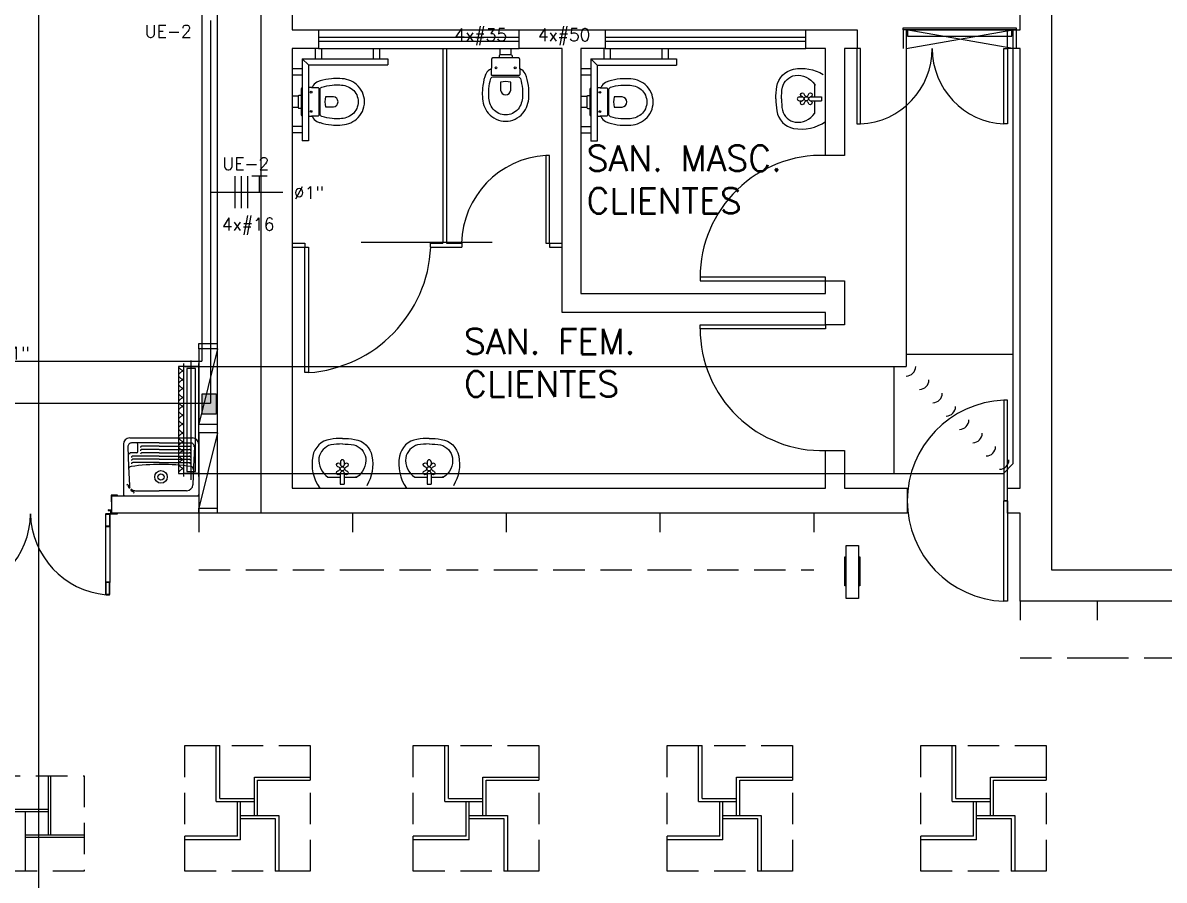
# Model space of a CAD drawing. Header units: metres. Extents: x -367 to 374, y -238 to 224.
# Drawn here: x 236.05 to 245.14, y 208.43 to 215.26 of the extents above; entities that cross this region are included whole.
import ezdxf
from ezdxf.enums import TextEntityAlignment as Align

# ---------------------------------------------------------------- set-up
doc = ezdxf.new("R2010")
doc.units = ezdxf.units.M
doc.linetypes.add('LA_BAU_BASES GERAIS_R00$0$LA_BAU_MERC_R01$0$HIDDEN', pattern=[0.375, 0.25, -0.125])
for name, color, linetype in [('EL-FIO', 3, 'Continuous'), ('ELE-ALIMENTADORES', 160, 'Continuous'), ('LA_BAU_BASES GERAIS_R00$0$ARQ-XREF-ATT', 8, 'Continuous'), ('LA_BAU_BASES GERAIS_R00$0$BASE', 253, 'Continuous'), ('LA_BAU_BASES GERAIS_R00$0$dutos', 31, 'Continuous'), ('LOG-INSTALAÇÕES', 160, 'Continuous')]:
    doc.layers.add(name, color=color, linetype=linetype)
doc.styles.add('LA_BAU_BASES GERAIS_R00$0$LA_BAU_MERC_R01$0$R40-125-RS', font='romans.shx', dxfattribs={"height": 0.1248})
doc.styles.add('LA_BAU_BASES GERAIS_R00$0$LA_BAU_MERC_R01$0$RS80', font='ROMANS', dxfattribs={"height": 0.18})
doc.styles.add('LA_BAU_BASES GERAIS_R00$0$R60-125-RS', font='romans.shx', dxfattribs={"height": 0.19})
doc.styles.add('LA_BAU_BASES GERAIS_R00$0$R80-100-RS', font='romans.shx', dxfattribs={"height": 0.203})
doc.styles.get("Standard").update_dxf_attribs({"font": 'romans.shx'})

# ---------------------------------------------------------------- blocks, each defined once
blk = doc.blocks.new('LA_BAU_BASES GERAIS_R00$0$LA_BAU_ALVENARIA TÉRREO_R01$0$A$C718C13CF')
for p, q in [((0.0314, 0.2581), (0.0314, 0.2268)), ((0.0314, 0.2581), (0.0314, 0.2268)), ((0.1226, 0.2581), (0.0324, 0.2581)), ((0.1226, 0.2581), (0.0324, 0.2581)), ((0.1226, 0.2268), (0.0324, 0.2268)), ((0.1226, 0.2268), (0.0324, 0.2268)), ((0.2112, 0.2268), (0.184, 0.2268)), ((0.2112, 0.2268), (0.184, 0.2268)), ((0.2112, 0.2568), (0.1856, 0.2568)), ((0.2112, 0.2568), (0.1856, 0.2568))]:
    blk.add_line(p, q)
for points in [[(0.3967, 0.2418, 0.034357), (0.3888, 0.3387, 0.320642), (0.2552, 0.4774, 0.205325), (0, 0.4225)], [(0.3525, 0.2418, 0.034703), (0.3449, 0.3335, 0.286734), (0.2422, 0.4284, 0.276978), (0.0876, 0.3564), (0.0876, 0.3563)], [(0.3967, 0.2418, -0.034357), (0.3888, 0.1449, -0.320642), (0.2552, 0.0061, -0.186568), (0.02, 0.0479)], [(0.3967, 0.2418, -0.034357), (0.3888, 0.1449, -0.320642), (0.2552, 0.0061, -0.186568), (0.02, 0.0479)], [(0.3525, 0.2418, -0.034703), (0.3449, 0.15, -0.286734), (0.2422, 0.0552, -0.276978), (0.0876, 0.1271), (0.0876, 0.1368)]]:
    blk.add_lwpolyline(points, format="xyb")
for points in [[(0.0876, 0.3564), (0.0876, 0.2581)], [(0.0876, 0.3263), (0.0876, 0.2581)], [(0.0876, 0.2268), (0.0876, 0.1271)]]:
    blk.add_lwpolyline(points)
blk.add_lwpolyline([(0.1711, 0.2767, -1.821489), (0.1893, 0.2581, 0.241819), (0.1714, 0.2416, 0.241819), (0.189, 0.2247, -1.821489), (0.1704, 0.2065, 0.241819), (0.1539, 0.2244, 0.241819), (0.137, 0.2068, -1.821489), (0.1188, 0.2254, 0.241819), (0.1368, 0.2419, 0.241819), (0.1191, 0.2588, -1.821489), (0.1377, 0.277, 0.241819), (0.1542, 0.2591, 0.241819)], format="xyb", close=True)
blk.add_circle((0.1541, 0.2418), 0.0167)
blk.add_circle((0.1541, 0.2418), 0.0167)
blk.add_arc((0.2112, 0.2418), 0.015, 270, 90)
blk = doc.blocks.new('LA_BAU_BASES GERAIS_R00$0$LA_BAU_ALVENARIA TÉRREO_R01')
at = {"layer": 'LA_BAU_BASES GERAIS_R00$0$BASE', "linetype": 'Continuous'}
for p, q in [((244.245, 222.42), (244.245, 210.9)), ((237.6, 211.35), (237.6, 222.01)), ((237.945, 222.01), (237.945, 211.35)), ((238.195, 219.13), (238.195, 215.2)), ((243.995, 215.2), (243.995, 219.13)), ((238.195, 215.2), (238.403, 215.2)), ((238.403, 215.2), (240.003, 215.2)), ((238.403, 215.2), (238.403, 215.05)), ((240.6875, 215.2), (242.2875, 215.2)), ((243.895, 215.05), (243.895, 215.2)), ((243.895, 215.2), (243.995, 215.2)), ((238.403, 215.14), (240.003, 215.14)), ((238.403, 215.11), (240.003, 215.11)), ((240.6875, 215.14), (242.2875, 215.14)), ((240.6875, 215.11), (242.2875, 215.11)), ((238.403, 215.05), (238.195, 215.05)), ((238.195, 215.05), (238.195, 211.55)), ((238.3814, 214.97), (238.3814, 215.05)), ((238.403, 215.05), (240.003, 215.05)), ((238.4314, 214.97), (238.4314, 215.05)), ((238.8418, 214.97), (238.8418, 215.05)), ((238.8918, 214.97), (238.8918, 215.05)), ((239.395, 215.05), (239.395, 213.5)), ((239.425, 215.05), (239.425, 213.5)), ((239.8506, 215.0009), (239.8506, 215.05)), ((239.9396, 215.0009), (239.9396, 215.05)), ((240.6814, 214.9687), (240.6814, 215.0487)), ((240.6875, 215.05), (242.2875, 215.05)), ((240.7314, 214.9687), (240.7314, 215.0487)), ((241.1418, 214.9687), (241.1418, 215.0487)), ((241.1918, 214.9687), (241.1918, 215.0487)), ((243.995, 215.05), (243.895, 215.05)), ((243.995, 211.55), (243.995, 215.05)), ((238.275, 214.8893), (238.195, 214.8893)), ((238.275, 214.97), (238.9573, 214.97)), ((238.275, 214.97), (238.275, 214.3154)), ((238.275, 214.97), (238.325, 214.92)), ((238.325, 214.92), (238.9573, 214.92)), ((238.325, 214.92), (238.325, 214.3154)), ((238.9573, 214.97), (238.9573, 214.92)), ((240.575, 214.8879), (240.495, 214.8879)), ((240.575, 214.9687), (240.575, 214.3141)), ((240.575, 214.9687), (240.625, 214.9187)), ((240.575, 214.9687), (241.2573, 214.9687)), ((240.625, 214.9187), (240.625, 214.3141)), ((240.625, 214.9187), (241.2573, 214.9187)), ((241.2573, 214.9687), (241.2573, 214.9187)), ((238.275, 214.8393), (238.195, 214.8393)), ((240.575, 214.8379), (240.495, 214.8379)), ((238.2419, 214.6712), (238.195, 214.6712)), ((240.5419, 214.6698), (240.495, 214.6698)), ((238.2419, 214.582), (238.195, 214.582)), ((240.5419, 214.5806), (240.495, 214.5806)), ((238.275, 214.4289), (238.195, 214.4289)), ((240.575, 214.4276), (240.495, 214.4276)), ((238.275, 214.3789), (238.195, 214.3789)), ((240.575, 214.3776), (240.495, 214.3776)), ((238.325, 214.3154), (238.275, 214.3154)), ((240.625, 214.3141), (240.575, 214.3141)), ((238.195, 213.5), (238.295, 213.5)), ((238.195, 213.47), (238.295, 213.47)), ((238.295, 213.5), (238.295, 213.47)), ((239.295, 213.5), (239.395, 213.5)), ((239.295, 213.5), (239.295, 213.47)), ((239.295, 213.47), (239.545, 213.47)), ((239.425, 213.5), (239.545, 213.5)), ((239.545, 213.5), (239.545, 213.47)), ((240.245, 213.5), (240.345, 213.5)), ((240.245, 213.5), (240.245, 213.47)), ((240.245, 213.47), (240.345, 213.47)), ((237.6, 212.6609), (237.45, 212.0609)), ((237.45, 211.9911), (237.45, 212.0609)), ((237.6, 211.9911), (237.45, 211.3911)), ((236.85, 211.9), (236.85, 211.5)), ((236.9, 211.95), (237.4, 211.95)), ((236.9552, 211.91), (236.9151, 211.91)), ((237.135, 211.91), (236.9552, 211.91)), ((236.9652, 211.842), (236.9652, 211.9)), ((237.135, 211.884), (236.9951, 211.884)), ((237.135, 211.91), (237.3849, 211.91)), ((237.135, 211.884), (237.3787, 211.884)), ((237.45, 211.9), (237.45, 211.5)), ((236.8851, 211.8788), (236.8911, 211.7231)), ((236.9552, 211.832), (236.9073, 211.832)), ((237.135, 211.806), (236.9243, 211.806)), ((237.135, 211.858), (236.9961, 211.858)), ((237.135, 211.832), (236.9971, 211.832)), ((237.135, 211.858), (237.3777, 211.858)), ((237.135, 211.832), (237.3767, 211.832)), ((237.135, 211.806), (237.3757, 211.806)), ((237.4149, 211.8788), (237.4089, 211.7231)), ((242.445, 211.55), (242.445, 211.85)), ((242.445, 211.85), (242.595, 211.85)), ((242.595, 211.85), (242.595, 211.55)), ((236.8911, 211.7231), (236.8974, 211.5709)), ((237.134, 211.78), (236.9233, 211.78)), ((237.134, 211.754), (236.9243, 211.754)), ((237.134, 211.78), (237.3747, 211.78)), ((237.134, 211.754), (237.3736, 211.754)), ((237.4089, 211.7231), (237.4034, 211.5781)), ((236.9465, 211.53), (237.135, 211.53)), ((237.3535, 211.53), (237.135, 211.53)), ((238.195, 211.55), (242.445, 211.55)), ((242.595, 211.55), (243.095, 211.55)), ((243.095, 211.55), (243.095, 211.35)), ((243.895, 211.35), (243.895, 211.55)), ((243.895, 211.55), (243.995, 211.55)), ((236.86, 211.49), (237.44, 211.49)), ((236.7073, 211.3418), (236.7073, 210.798)), ((236.7423, 211.3418), (236.7423, 210.798)), ((237.45, 211.38), (237.45, 211.35)), ((243.095, 211.35), (237.6, 211.35)), ((243.995, 211.35), (243.895, 211.35)), ((243.995, 210.65), (243.995, 211.35)), ((244.245, 210.9), (267.6805, 210.9)), ((255.305, 210.65), (243.995, 210.65))]:
    blk.add_line(p, q, dxfattribs=at)
for points in [[(242.445, 213.1), (242.445, 213.2), (242.595, 213.2), (242.595, 212.85), (242.445, 212.85), (242.445, 212.95), (240.345, 212.95), (240.345, 215.05), (240.003, 215.05), (240.003, 215.2), (240.6875, 215.2), (240.6875, 215.05), (240.495, 215.05), (240.495, 213.1)], [(242.2875, 215.2), (242.695, 215.2), (242.695, 215.05), (242.595, 215.05), (242.595, 214.2), (242.445, 214.2), (242.445, 215.05), (242.2875, 215.05)], [(242.6928, 214.45), (242.7228, 214.45), (242.7228, 215.05), (242.6928, 215.05)], [(243.895, 214.45), (243.865, 214.45), (243.865, 215.05), (243.895, 215.05)], [(240.245, 214.2), (240.215, 214.2), (240.215, 213.5), (240.245, 213.5)], [(238.325, 213.47), (238.325, 212.47), (238.295, 212.47), (238.295, 213.47)], [(241.445, 213.23), (241.445, 213.2), (242.445, 213.2), (242.445, 213.23)], [(241.445, 212.82), (241.445, 212.85), (242.445, 212.85), (242.445, 212.82)], [(237.6, 212.0609), (237.6, 212.6609), (237.45, 212.6609), (237.45, 212.0609)], [(237.6, 211.3911), (237.6, 211.9911), (237.45, 211.9911), (237.45, 211.3911)], [(236.7574, 211.49), (237.45, 211.49), (237.45, 211.35), (236.7574, 211.35)]]:
    blk.add_lwpolyline(points, close=True, dxfattribs=at)
for points in [[(239.895, 214.9756), (239.7936, 214.9756, 0.411177), (239.7815, 214.9644), (239.7815, 214.8945, -0.293607), (239.7769, 214.8863, 0.168721), (239.7394, 214.8519, 0.065493), (239.729, 214.8263, 0.054217), (239.7112, 214.7344, 0.032691), (239.71, 214.6682, 0.170487), (239.7571, 214.5358, 0.222764), (239.895, 214.4722, 0.222764), (240.0329, 214.5358, 0.170487), (240.08, 214.6682, 0.032691), (240.0788, 214.7344, 0.054217), (240.061, 214.8263, 0.065493), (240.0506, 214.8519, 0.168721), (240.0131, 214.8863, -0.293607), (240.0085, 214.8945), (240.0085, 214.9644, 0.411177), (239.9964, 214.9756)], [(239.895, 214.5229, -0.222371), (239.7962, 214.568, -0.171293), (239.7607, 214.6694, -0.033324), (239.7617, 214.7302, -0.054221), (239.7774, 214.8113, -0.314946), (239.8002, 214.8265), (239.895, 214.8265), (239.9898, 214.8265, -0.314946), (240.0126, 214.8113, -0.054221), (240.0283, 214.7302, -0.033324), (240.0293, 214.6694, -0.171293), (239.9938, 214.568, -0.222371)], [(238.7199, 214.6266, -0.222371), (238.6748, 214.5277, -0.171293), (238.5734, 214.4923, -0.033324), (238.5126, 214.4933, -0.054221), (238.4315, 214.509, -0.314946), (238.4163, 214.5318), (238.4163, 214.6266), (238.4163, 214.7214, -0.314946), (238.4315, 214.7442, -0.054221), (238.5126, 214.7599, -0.033324), (238.5734, 214.7609, -0.171293), (238.6748, 214.7254, -0.222371)], [(239.9355, 214.7201), (239.9355, 214.784, 0.075), (239.8545, 214.784), (239.8545, 214.7201, 0.9125)], [(241.0199, 214.6252, -0.222371), (240.9748, 214.5264, -0.171293), (240.8734, 214.4909, -0.033324), (240.8126, 214.4919, -0.054221), (240.7315, 214.5076, -0.314946), (240.7163, 214.5304), (240.7163, 214.6252), (240.7163, 214.72, -0.314946), (240.7315, 214.7428, -0.054221), (240.8126, 214.7585, -0.033324), (240.8734, 214.7595, -0.171293), (240.9748, 214.7241, -0.222371)], [(238.5227, 214.6671), (238.4589, 214.6671, 0.075), (238.4589, 214.586), (238.5227, 214.586, 0.9125)], [(240.8227, 214.6658), (240.7589, 214.6658, 0.075), (240.7589, 214.5847), (240.8227, 214.5847, 0.9125)], [(236.7527, 211.4947), (236.7527, 211.442), (236.7544, 211.442, 0.414214), (236.7574, 211.445), (236.7574, 211.487, -0.414214), (236.7604, 211.49), (236.8005, 211.49, 0.414214), (236.8035, 211.493), (236.8035, 211.4947)], [(236.7574, 211.353), (236.7574, 211.375, 0.414214), (236.7544, 211.378), (236.7527, 211.378), (236.7527, 211.3453), (236.8035, 211.3453), (236.8035, 211.347, 0.414214), (236.8005, 211.35), (236.7604, 211.35, -0.414214)], [(236.7073, 210.798), (236.7073, 210.706, 0.414214), (236.7113, 210.702), (236.7383, 210.702, 0.414214), (236.7423, 210.706), (236.7423, 210.798, 0.414214), (236.7383, 210.802), (236.7113, 210.802, 0.414214)]]:
    blk.add_lwpolyline(points, format="xyb", close=True, dxfattribs=at)
for points in [[(239.8504, 215.0009, 0.399707), (239.8433, 214.9938), (239.8433, 214.9756)], [(239.9396, 215.0009, -0.399707), (239.9467, 214.9938), (239.9467, 214.9756)], [(240.0085, 214.8945), (240.0085, 214.8433, -0.422271), (240.0006, 214.8351), (239.7894, 214.8351, -0.422271), (239.7815, 214.8433), (239.7815, 214.8945)], [(238.325, 214.513), (238.3484, 214.513, -0.293607), (238.3565, 214.5085, 0.168721), (238.391, 214.471, 0.065493), (238.4165, 214.4606, 0.054217), (238.5084, 214.4428, 0.032691), (238.5747, 214.4416, 0.170487), (238.7071, 214.4886, 0.222764), (238.7706, 214.6266, 0.222764), (238.7071, 214.7645, 0.170487), (238.5747, 214.8116, 0.032691), (238.5084, 214.8104, 0.054217), (238.4165, 214.7926, 0.065493), (238.391, 214.7822, 0.168721), (238.3565, 214.7447, -0.293607), (238.3484, 214.7401), (238.325, 214.7401)], [(240.625, 214.5117), (240.6484, 214.5117, -0.293607), (240.6565, 214.5071, 0.168721), (240.691, 214.4696, 0.065493), (240.7165, 214.4592, 0.054217), (240.8084, 214.4414, 0.032691), (240.8747, 214.4402, 0.170487), (241.0071, 214.4873, 0.222764), (241.0706, 214.6252, 0.222764), (241.0071, 214.7631, 0.170487), (240.8747, 214.8102, 0.032691), (240.8084, 214.809, 0.054217), (240.7165, 214.7912, 0.065493), (240.691, 214.7808, 0.168721), (240.6565, 214.7433, -0.293607), (240.6484, 214.7388), (240.625, 214.7388)], [(238.275, 214.7394, 0.325831), (238.2673, 214.7279), (238.2673, 214.6266), (238.2673, 214.5252, 0.325831), (238.275, 214.5137, 0.325831)], [(238.3484, 214.7401), (238.3996, 214.7401, -0.422271), (238.4077, 214.7322), (238.4077, 214.521, -0.422271), (238.3996, 214.513), (238.3484, 214.513)], [(240.575, 214.7381, 0.325831), (240.5673, 214.7266), (240.5673, 214.6252), (240.5673, 214.5239, 0.325831), (240.575, 214.5124, 0.325831)], [(240.6484, 214.7388), (240.6996, 214.7388, -0.422271), (240.7077, 214.7308), (240.7077, 214.5196, -0.422271), (240.6996, 214.5117), (240.6484, 214.5117)], [(238.2419, 214.6712, -0.399707), (238.249, 214.6783), (238.2673, 214.6783)], [(238.7706, 214.6278, 0.000669), (238.7706, 214.6283, 0.170487)], [(240.5419, 214.6698, -0.399707), (240.549, 214.6769), (240.5673, 214.6769)], [(241.0706, 214.6264, 0.000669), (241.0706, 214.6269, 0.170487)], [(238.2419, 214.582, 0.399707), (238.249, 214.5749), (238.2673, 214.5749)], [(240.5419, 214.5806, 0.399707), (240.549, 214.5735), (240.5673, 214.5735)], [(239.8945, 214.4723, 0.000669), (239.895, 214.4722, 0.170487)], [(236.7423, 211.3418, 0.414214), (236.7383, 211.3458), (236.7113, 211.3458, 0.414214), (236.7073, 211.3418)], [(236.7243, 211.2458), (236.7243, 211.2489), (236.7113, 211.2489, -0.414214), (236.7104, 211.2498), (236.7104, 211.3418, -0.414214), (236.7113, 211.3426), (236.7383, 211.3426, -0.414214), (236.7392, 211.3418), (236.7392, 211.2498, -0.414214), (236.7383, 211.2489)], [(236.7527, 211.3763), (236.7277, 211.3764), (236.7277, 211.3747, 0.414214), (236.7307, 211.3717), (236.745, 211.3717, -0.414214), (236.748, 211.3687), (236.748, 211.355, 0.414214), (236.751, 211.352), (236.7527, 211.352)], [(236.7073, 211.2498, 0.414214), (236.7113, 211.2458), (236.7383, 211.2458, 0.414214), (236.7423, 211.2498)], [(236.7243, 210.802), (236.7243, 210.7988), (236.7113, 210.7988, 0.414214), (236.7104, 210.798)], [(236.7104, 210.798), (236.7104, 210.706, 0.414214), (236.7113, 210.7051), (236.7383, 210.7051, 0.414214), (236.7392, 210.706), (236.7392, 210.798, 0.414214), (236.7383, 210.7988)]]:
    blk.add_lwpolyline(points, format="xyb", dxfattribs=at)
for points in [[(239.9396, 215.0009), (239.895, 215.0009), (239.8504, 215.0009)], [(238.2419, 214.6712), (238.2419, 214.6266), (238.2419, 214.582)], [(240.5419, 214.6698), (240.5419, 214.6252), (240.5419, 214.5806)], [(237.45, 212.6609), (237.45, 212.7019), (237.6, 212.7019)], [(243.895, 211.45), (243.865, 211.45), (243.895, 211.45), (243.895, 212.25), (243.865, 212.25), (243.865, 211.45)], [(243.895, 211.45), (243.865, 211.45), (243.895, 211.45), (243.895, 210.65), (243.865, 210.65), (243.865, 211.45)], [(237.6, 211.35), (237.45, 211.35), (237.45, 211.3911)], [(236.7383, 211.2489), (236.7253, 211.2489), (236.7253, 211.2458)], [(242.6073, 210.7729), (242.5973, 210.7729), (242.5973, 211.0029), (242.6073, 211.0029)], [(242.7073, 211.0029), (242.7173, 211.0029), (242.7173, 210.7729), (242.7073, 210.7729)], [(236.7383, 210.7988), (236.7253, 210.7988), (236.7253, 210.802)]]:
    blk.add_lwpolyline(points, dxfattribs=at)
at = {"layer": 'LA_BAU_BASES GERAIS_R00$0$BASE', "linetype": 'Continuous', "elevation": 0}
blk.add_lwpolyline([(242.6073, 211.0929), (242.7073, 211.0929), (242.7073, 210.6729), (242.6073, 210.6729)], close=True, dxfattribs=at)
at = {"layer": 'LA_BAU_BASES GERAIS_R00$0$BASE', "linetype": 'Continuous'}
for centre, radius in [((239.8185, 214.8975), 0.0071), ((239.9715, 214.8975), 0.0071), ((238.3453, 214.7031), 0.0071), ((240.6453, 214.7018), 0.0071), ((238.3453, 214.55), 0.0071), ((240.6453, 214.5487), 0.0071), ((237.149, 211.64), 0.05), ((237.149, 211.64), 0.025), ((236.7473, 211.347), 0.00438), ((236.7473, 211.347), 0.00238)]:
    blk.add_circle(centre, radius, dxfattribs=at)
for centre, radius, start, end in [((242.6928, 215.0503), 0.6011, 272.86241, 0), ((243.895, 215.0503), 0.6011, 180, 267.13759), ((240.2624, 213.4822), 0.7194, 93.77514, 178.58159), ((242.4154, 213.23), 0.9704, 88.25509, 180), ((238.2475, 213.5194), 1.0523, 274.22587, 357.29968), ((242.4154, 212.82), 0.9704, 180, 271.74491), ((243.895, 211.4506), 0.8, 92.14759, 180.04024), ((236.9, 211.9), 0.05, 90, 180), ((236.9151, 211.88), 0.03, 90, 182.2243), ((236.9552, 211.9), 0.01, 0, 90), ((236.9951, 211.874), 0.01, 90, 182.2243), ((237.3787, 211.874), 0.01, 357.77571, 90), ((237.3849, 211.88), 0.03, 357.77571, 90), ((237.4, 211.9), 0.05, 0, 90), ((236.9073, 211.822), 0.01, 90, 182.2243), ((236.9243, 211.796), 0.01, 90, 182.2243), ((236.9552, 211.842), 0.01, 270, 0), ((236.9961, 211.848), 0.01, 90, 182.2243), ((236.9971, 211.822), 0.01, 90, 182.2243), ((237.3757, 211.796), 0.01, 357.77571, 90), ((237.3767, 211.822), 0.01, 357.77571, 90), ((237.3777, 211.848), 0.01, 357.77571, 90), ((236.9151, 211.698), 0.025, 99.17427, 159.96655), ((237.149, 209.9928), 1.7462, 82.17111, 97.82889), ((236.9233, 211.77), 0.01, 90, 182.2243), ((236.9243, 211.744), 0.01, 90, 182.2243), ((237.3736, 211.744), 0.01, 357.77571, 90), ((237.3747, 211.77), 0.01, 357.77571, 90), ((237.3829, 211.698), 0.025, 357.77571, 80.82574), ((236.8819, 211.5737), 0.005, 5.59964, 180), ((236.9465, 211.58), 0.06, 185.59964, 205.14351), ((236.8968, 211.5566), 0.005, 205.14351, 25.14351), ((236.9465, 211.58), 0.05, 190.49314, 205.14351), ((236.9139, 211.5357), 0.005, 53.61972, 233.61972), ((236.9465, 211.58), 0.06, 233.61972, 254.83204), ((236.9465, 211.58), 0.05, 233.61972, 270), ((236.9295, 211.5173), 0.005, 270, 74.83204), ((237.3535, 211.58), 0.05, 270, 357.77571), ((236.86, 211.5), 0.01, 180, 270), ((237.44, 211.5), 0.01, 270, 0), ((243.895, 211.4494), 0.8, 179.95976, 267.85241), ((235.458, 211.3508), 0.6511, 274.77989, 359.55554), ((236.7712, 211.3617), 0.6624, 181.3746, 264.80759)]:
    blk.add_arc(centre, radius, start, end, dxfattribs=at)
for p, rotation in [((242.445, 214.8924), 180), ((238.8361, 211.55), 90), ((239.5275, 211.55), 90)]:
    blk.add_blockref('LA_BAU_BASES GERAIS_R00$0$LA_BAU_ALVENARIA TÉRREO_R01$0$A$C718C13CF', p, dxfattribs=dict(at, rotation=rotation))
blk = doc.blocks.new('LA_BAU_BASES GERAIS_R00$0$LA_BAU_MERC_R01')
at = {"layer": 'LA_BAU_BASES GERAIS_R00$0$BASE'}
for p, q in [((237.45, 211.35), (237.45, 211.2)), ((238.675, 211.35), (237.45, 211.35)), ((238.675, 211.35), (238.675, 211.2)), ((239.9, 211.35), (238.675, 211.35)), ((238.675, 211.35), (238.675, 211.2)), ((239.9, 211.35), (239.9, 211.2)), ((241.125, 211.35), (239.9, 211.35)), ((239.9, 211.35), (239.9, 211.2)), ((241.125, 211.35), (241.125, 211.2)), ((242.35, 211.35), (241.125, 211.35)), ((241.125, 211.35), (241.125, 211.2)), ((242.35, 211.35), (242.35, 211.2)), ((243.995, 210.65), (243.995, 210.5)), ((244.6075, 210.65), (243.995, 210.65)), ((244.6075, 210.65), (244.6075, 210.5)), ((244.6075, 210.65), (244.6075, 210.5)), ((245.8325, 210.65), (244.6075, 210.65)), ((237.5881, 209.5), (237.6181, 209.5)), ((239.4095, 209.5), (239.4395, 209.5)), ((241.4309, 209.5), (241.4609, 209.5)), ((243.4523, 209.5), (243.4823, 209.5)), ((238.3381, 209.25), (238.3381, 209.225)), ((240.1595, 209.25), (240.1595, 209.225)), ((242.1809, 209.25), (242.1809, 209.225)), ((244.2023, 209.25), (244.2023, 209.225)), ((237.3381, 208.75), (237.3381, 208.78)), ((239.1595, 208.75), (239.1595, 208.78)), ((241.1809, 208.75), (241.1809, 208.78)), ((243.2023, 208.75), (243.2023, 208.78)), ((238.0881, 208.5), (238.0581, 208.5)), ((239.9095, 208.5), (239.8795, 208.5)), ((241.9309, 208.5), (241.9009, 208.5)), ((243.9523, 208.5), (243.9223, 208.5))]:
    blk.add_line(p, q, dxfattribs=at)
at = {"layer": 'LA_BAU_BASES GERAIS_R00$0$BASE', "linetype": 'LA_BAU_BASES GERAIS_R00$0$LA_BAU_MERC_R01$0$HIDDEN'}
for p, q in [((237.45, 210.9), (238.675, 210.9)), ((238.675, 210.9), (239.9, 210.9)), ((239.9, 210.9), (241.125, 210.9)), ((241.125, 210.9), (242.35, 210.9)), ((243.995, 210.2), (244.6075, 210.2)), ((244.6075, 210.2), (245.8325, 210.2)), ((237.3381, 209.5), (238.3381, 209.5)), ((237.3381, 208.5), (237.3381, 209.5)), ((238.3381, 209.5), (238.3381, 208.5)), ((239.1595, 209.5), (240.1595, 209.5)), ((239.1595, 208.5), (239.1595, 209.5)), ((240.1595, 209.5), (240.1595, 208.5)), ((241.1809, 209.5), (242.1809, 209.5)), ((241.1809, 208.5), (241.1809, 209.5)), ((242.1809, 209.5), (242.1809, 208.5)), ((243.2023, 209.5), (244.2023, 209.5)), ((243.2023, 208.5), (243.2023, 209.5)), ((244.2023, 209.5), (244.2023, 208.5)), ((235.7781, 209.26), (236.5381, 209.26)), ((236.5381, 209.26), (236.5381, 208.5)), ((236.5381, 208.5), (235.7781, 208.5)), ((238.3381, 208.5), (237.3381, 208.5)), ((240.1595, 208.5), (239.1595, 208.5)), ((242.1809, 208.5), (241.1809, 208.5)), ((244.2023, 208.5), (243.2023, 208.5))]:
    blk.add_line(p, q, dxfattribs=at)
at = {"layer": 'LA_BAU_BASES GERAIS_R00$0$BASE', "linetype": 'Continuous'}
for p, q in [((237.5881, 209.055), (237.5881, 209.5)), ((237.6181, 209.08), (237.6181, 209.5)), ((239.4095, 209.055), (239.4095, 209.5)), ((239.4395, 209.08), (239.4395, 209.5)), ((241.4309, 209.055), (241.4309, 209.5)), ((241.4609, 209.08), (241.4609, 209.5)), ((243.4523, 209.055), (243.4523, 209.5)), ((243.4823, 209.08), (243.4823, 209.5)), ((236.2499, 209.26), (236.2499, 208.7882)), ((236.2689, 209.26), (236.2689, 208.7882)), ((237.8931, 209.25), (238.3381, 209.25)), ((237.8931, 208.945), (237.8931, 209.25)), ((239.7145, 209.25), (240.1595, 209.25)), ((239.7145, 208.945), (239.7145, 209.25)), ((241.7359, 209.25), (242.1809, 209.25)), ((241.7359, 208.945), (241.7359, 209.25)), ((243.7573, 209.25), (244.2023, 209.25)), ((243.7573, 208.945), (243.7573, 209.25)), ((237.9181, 208.945), (237.9181, 209.225)), ((237.9181, 209.225), (238.3381, 209.225)), ((239.7395, 208.945), (239.7395, 209.225)), ((239.7395, 209.225), (240.1595, 209.225)), ((241.7609, 208.945), (241.7609, 209.225)), ((241.7609, 209.225), (242.1809, 209.225)), ((243.7823, 208.945), (243.7823, 209.225)), ((243.7823, 209.225), (244.2023, 209.225)), ((237.6181, 209.08), (237.8931, 209.08)), ((239.4395, 209.08), (239.7145, 209.08)), ((241.4609, 209.08), (241.7359, 209.08)), ((243.4823, 209.08), (243.7573, 209.08)), ((236.2499, 208.9908), (235.7781, 208.9908)), ((236.2499, 208.9718), (235.7781, 208.9718)), ((236.0663, 208.9718), (236.0663, 208.5)), ((237.5881, 209.055), (237.8931, 209.055)), ((237.7581, 208.78), (237.7581, 209.055)), ((237.7831, 208.75), (237.7831, 209.055)), ((239.4095, 209.055), (239.7145, 209.055)), ((239.5795, 208.78), (239.5795, 209.055)), ((239.6045, 208.75), (239.6045, 209.055)), ((241.4309, 209.055), (241.7359, 209.055)), ((241.6009, 208.78), (241.6009, 209.055)), ((241.6259, 208.75), (241.6259, 209.055)), ((243.4523, 209.055), (243.7573, 209.055)), ((243.6223, 208.78), (243.6223, 209.055)), ((243.6473, 208.75), (243.6473, 209.055)), ((237.7831, 208.945), (238.0881, 208.945)), ((237.7831, 208.92), (238.0581, 208.92)), ((238.0581, 208.92), (238.0581, 208.5)), ((238.0881, 208.945), (238.0881, 208.5)), ((239.6045, 208.945), (239.9095, 208.945)), ((239.6045, 208.92), (239.8795, 208.92)), ((239.8795, 208.92), (239.8795, 208.5)), ((239.9095, 208.945), (239.9095, 208.5)), ((241.6259, 208.945), (241.9309, 208.945)), ((241.6259, 208.92), (241.9009, 208.92)), ((241.9009, 208.92), (241.9009, 208.5)), ((241.9309, 208.945), (241.9309, 208.5)), ((243.6473, 208.945), (243.9523, 208.945)), ((243.6473, 208.92), (243.9223, 208.92)), ((243.9223, 208.92), (243.9223, 208.5)), ((243.9523, 208.945), (243.9523, 208.5)), ((236.5381, 208.7882), (236.0663, 208.7882)), ((236.5381, 208.7692), (236.0663, 208.7692)), ((237.7581, 208.78), (237.3381, 208.78)), ((237.7831, 208.75), (237.3381, 208.75)), ((239.5795, 208.78), (239.1595, 208.78)), ((239.6045, 208.75), (239.1595, 208.75)), ((241.6009, 208.78), (241.1809, 208.78)), ((241.6259, 208.75), (241.1809, 208.75)), ((243.6223, 208.78), (243.2023, 208.78)), ((243.6473, 208.75), (243.2023, 208.75))]:
    blk.add_line(p, q, dxfattribs=at)
at = {"layer": 'LA_BAU_BASES GERAIS_R00$0$BASE', "text_generation_flag": 4}
for tag, height, rotation, style, p in [('CD H=1.45', 0.12, 180, 'LA_BAU_BASES GERAIS_R00$0$LA_BAU_MERC_R01$0$RS80', (261.7377, 205.5486)), ('CD H=1.45', 0.12, 180, 'LA_BAU_BASES GERAIS_R00$0$LA_BAU_MERC_R01$0$RS80', (262.989, 205.5486)), ('CD H=2.25', 0.1248, 270, 'LA_BAU_BASES GERAIS_R00$0$LA_BAU_MERC_R01$0$R40-125-RS', (266.1703, 203.6629)), ('CD H=1.45', 0.12, 180, 'LA_BAU_BASES GERAIS_R00$0$LA_BAU_MERC_R01$0$RS80', (261.3541, 202.8262)), ('CD H=1.45', 0.12, 180, 'LA_BAU_BASES GERAIS_R00$0$LA_BAU_MERC_R01$0$RS80', (262.6054, 202.8262)), ('CD H=1.45', 0.12, 180, 'LA_BAU_BASES GERAIS_R00$0$LA_BAU_MERC_R01$0$RS80', (263.8567, 202.8262)), ('CD H=1.45', 0.12, 180, 'LA_BAU_BASES GERAIS_R00$0$LA_BAU_MERC_R01$0$RS80', (265.108, 202.8262))]:
    blk.add_attdef(tag, text='', height=height, rotation=rotation, dxfattribs=dict(at, style=style)).set_placement(p, align=Align.MIDDLE)
at = {"layer": 'LA_BAU_BASES GERAIS_R00$0$BASE', "style": 'LA_BAU_BASES GERAIS_R00$0$LA_BAU_MERC_R01$0$RS80', "text_generation_flag": 4}
for p in [(261.764, 204.8962), (263.0153, 204.8962)]:
    blk.add_attdef('CD H=1.45', text='', height=0.12, dxfattribs=at).set_placement(p, align=Align.MIDDLE)
at = {"layer": 'LA_BAU_BASES GERAIS_R00$0$BASE', "style": 'LA_BAU_BASES GERAIS_R00$0$LA_BAU_MERC_R01$0$R40-125-RS'}
for p in [(246.2431, 203.0982), (247.3931, 203.0982), (248.5431, 203.0982), (249.6931, 203.0982), (250.8431, 203.0982), (246.2431, 202.3182), (247.3931, 202.3182), (248.5431, 202.3182), (249.6931, 202.3182), (250.8431, 202.3182)]:
    blk.add_attdef('TIPO', text='', height=0.1248, rotation=180, dxfattribs=at).set_placement(p, align=Align.MIDDLE)
blk = doc.blocks.new('LA_BAU_BASES GERAIS_R00$0$A$C5BA41825')
at = {"layer": 'LA_BAU_BASES GERAIS_R00$0$dutos', "color": 251}
for p, q in [((-29.2753, 43.5296), (-29.2753, 34.6221)), ((-23.6879, 37.26), (-23.6879, 37.275)), ((-23.6879, 37.275), (-22.7879, 37.275)), ((-23.6879, 37.26), (-23.6879, 37.11)), ((-22.7879, 37.26), (-23.6879, 37.26)), ((-23.6629, 37.26), (-23.6629, 34.5778)), ((-23.6629, 37.26), (-22.8129, 37.26)), ((-22.8129, 37.11), (-23.6629, 37.26)), ((-23.6629, 37.26), (-23.6629, 37.11)), ((-23.6629, 37.11), (-22.8129, 37.26)), ((-23.6529, 37.26), (-23.6529, 37.21)), ((-23.6529, 37.21), (-22.8229, 37.21)), ((-22.8229, 37.21), (-22.8229, 37.26)), ((-22.8129, 37.26), (-22.8129, 33.8028)), ((-22.8129, 37.26), (-22.8129, 37.11)), ((-22.7879, 37.275), (-22.7879, 37.26)), ((-22.7879, 37.26), (-22.7879, 37.11)), ((-26.9609, 35.5676), (-28.007, 35.5676)), ((-23.6629, 34.6778), (-22.8129, 34.6778)), ((-31.5395, 34.6221), (-29.2753, 34.6221)), ((-29.42, 34.5778), (-29.46, 34.5778)), ((-29.46, 34.5778), (-29.46, 33.7278)), ((-29.42, 34.5337), (-29.46, 34.5737)), ((-29.46, 34.5162), (-29.42, 34.5562)), ((-29.42, 33.7028), (-29.42, 34.6028)), ((-29.3, 34.5778), (-29.42, 34.5778)), ((-29.42, 33.7278), (-29.42, 34.5778)), ((-29.4114, 34.5778), (-23.6629, 34.5778)), ((-29.325, 34.5628), (-29.395, 34.5628)), ((-29.395, 34.5628), (-29.395, 33.7428)), ((-29.36, 33.6778), (-29.36, 34.6278)), ((-29.325, 33.7428), (-29.325, 34.5628)), ((-29.3, 33.7028), (-29.3, 34.6028)), ((-23.7629, 34.5778), (-23.7629, 33.7278)), ((-29.42, 34.463), (-29.46, 34.503)), ((-29.46, 34.4455), (-29.42, 34.4855)), ((-29.42, 34.3923), (-29.46, 34.4323)), ((-29.46, 34.3748), (-29.42, 34.4148)), ((-29.42, 34.3215), (-29.46, 34.3615)), ((-29.46, 34.3041), (-29.42, 34.3441)), ((-29.42, 34.2508), (-29.46, 34.2908)), ((-29.46, 34.2334), (-29.42, 34.2734)), ((-29.42, 34.1801), (-29.46, 34.2201)), ((-29.46, 34.1627), (-29.42, 34.2027)), ((-29.42, 34.1094), (-29.46, 34.1494)), ((-29.46, 34.092), (-29.42, 34.132)), ((-29.42, 34.0387), (-29.46, 34.0787)), ((-29.46, 34.0212), (-29.42, 34.0612)), ((-29.42, 33.968), (-29.46, 34.008)), ((-29.46, 33.9505), (-29.42, 33.9905)), ((-29.42, 33.8973), (-29.46, 33.9373)), ((-29.46, 33.8798), (-29.42, 33.9198)), ((-29.42, 33.8266), (-29.46, 33.8666)), ((-29.46, 33.8091), (-29.42, 33.8491)), ((-29.42, 33.7559), (-29.46, 33.7959)), ((-29.46, 33.7384), (-29.42, 33.7784)), ((-29.395, 33.7428), (-29.325, 33.7428)), ((-22.8879, 33.7278), (-22.8129, 33.8028)), ((-29.46, 33.7278), (-29.42, 33.7278)), ((-29.3, 33.7278), (-29.42, 33.7278)), ((-29.4114, 33.7278), (-22.8879, 33.7278))]:
    blk.add_line(p, q, dxfattribs=at)
for centre in [(-23.6629, 34.5778), (-23.5568, 34.4718), (-23.4507, 34.3657), (-23.3447, 34.2596), (-23.2386, 34.1536), (-23.1325, 34.0475), (-23.0265, 33.9414), (-22.9204, 33.8354)]:
    blk.add_arc(centre, 0.075, 270, 0, dxfattribs=at)
blk = doc.blocks.new('LA_BAU_BASES GERAIS_R00')
at = {"layer": 'LA_BAU_BASES GERAIS_R00$0$ARQ-XREF-ATT'}
blk.add_blockref('LA_BAU_BASES GERAIS_R00$0$A$C5BA41825', (266.75, 177.94), dxfattribs=at)
at = {"layer": 'LA_BAU_BASES GERAIS_R00$0$BASE'}
for name in ['LA_BAU_BASES GERAIS_R00$0$LA_BAU_MERC_R01', 'LA_BAU_BASES GERAIS_R00$0$LA_BAU_ALVENARIA TÉRREO_R01']:
    blk.add_blockref(name, (0, 0), dxfattribs=at)
at = {"layer": 'LA_BAU_BASES GERAIS_R00$0$BASE', "char_height": 0.203, "width": 2.506676, "attachment_point": 1, "style": 'LA_BAU_BASES GERAIS_R00$0$R80-100-RS'}
for s, insert in [('SAN. MASC. CLIENTES', (240.5399, 214.2783)), ('SAN. FEM. CLIENTES', (239.5639, 212.8202))]:
    blk.add_mtext(s, dxfattribs=dict(at, insert=insert))
at = {"layer": 'LA_BAU_BASES GERAIS_R00$0$BASE', "style": 'LA_BAU_BASES GERAIS_R00$0$R60-125-RS'}
for p in [(242.7816, 218.9192), (358.6366, 192.9642)]:
    blk.add_attdef('S', text='', height=0.19, rotation=90, dxfattribs=at).set_placement(p, align=Align.MIDDLE_CENTER)
at = {"layer": 'LA_BAU_BASES GERAIS_R00$0$BASE', "style": 'LA_BAU_BASES GERAIS_R00$0$R80-100-RS'}
blk.add_attdef('ACESSO', text='', height=0.203, dxfattribs=at).set_placement((365.9223, 191.9868), align=Align.TOP_CENTER)
at = {"layer": 'LA_BAU_BASES GERAIS_R00$0$BASE', "style": 'LA_BAU_BASES GERAIS_R00$0$R60-125-RS'}
blk.add_attdef('S', text='', height=0.19, dxfattribs=at).set_placement((266.1142, 180.9134), align=Align.MIDDLE_CENTER)

msp = doc.modelspace()

# ---------------------------------------------------------------- hatches: boundary and pattern name
at = {"layer": 'ELE-ALIMENTADORES'}
msp.add_hatch(color=10, dxfattribs=at).paths.add_polyline_path([(237.59, 212.3007), (237.59, 212.1385), (237.4768, 212.1385), (237.4768, 212.3007)])
at = {"layer": 'LOG-INSTALAÇÕES', "ltscale": 10}
h = msp.add_hatch(dxfattribs=at)
h.set_pattern_fill('ANSI31', color=2, scale=0.025, angle=90, style=0)
h.set_pattern_definition([(135, (-10.20181, -27.511), (-0.0561266, -0.0561266), [])])
h.paths.add_polyline_path([(237.845, 215.7904), (237.945, 215.7904), (237.945, 215.6904), (237.845, 215.6904)], flags=16)
edge = h.paths.add_edge_path(flags=0)
edge.add_line((237.845, 215.7904), (237.945, 215.6904))
edge.add_line((237.845, 215.7904), (237.845, 215.6904))
edge.add_line((237.845, 215.6904), (237.945, 215.6904))
h.paths.add_polyline_path([(234.55, 212.5609), (234.65, 212.6609), (234.55, 212.6609)], flags=16)
edge = h.paths.add_edge_path()
edge.add_line((242.9206, 215.7904), (237.945, 215.7904))
edge.add_line((237.845, 215.6904), (237.945, 215.7904))
edge.add_line((234.65, 215.6904), (237.845, 215.6904))
edge.add_line((234.55, 215.7904), (234.65, 215.6904))
edge.add_line((234.55, 215.7904), (234.55, 212.6609))
edge.add_line((234.55, 212.6609), (234.65, 212.5609))
edge.add_line((234.65, 212.6609), (234.65, 212.5609))
edge.add_line((234.65, 212.6609), (234.65, 215.7904))
edge.add_line((234.65, 215.7904), (242.9206, 215.7904))
h.paths.add_polyline_path([(237.945, 215.7904), (237.845, 215.7904), (237.945, 215.6904), (237.845, 215.6904)], flags=0)
h.paths.add_polyline_path([(237.945, 215.6904), (237.945, 215.7904)], flags=16)

# ---------------------------------------------------------------- linework, layer by layer
at = {"layer": 'EL-FIO', "color": 160}
for p, q in [((236.1739, 220.442), (236.1739, 200.9573)), ((237.5434, 215.275), (237.5434, 212.2267)), ((234.65, 212.2267), (237.5434, 212.2267))]:
    msp.add_line(p, q, dxfattribs=at)
at = {"layer": 'ELE-ALIMENTADORES', "color": 20}
for p, q in [((237.7403, 213.7799), (237.7403, 214.0333)), ((237.7902, 213.7799), (237.7902, 214.0333)), ((237.8402, 213.7799), (237.8402, 214.0333))]:
    msp.add_line(p, q, dxfattribs=at)
at = {"layer": 'ELE-ALIMENTADORES', "color": 20, "linetype": 'Continuous'}
for p, q in [((237.9955, 214.0333), (237.8735, 214.0333)), ((237.9345, 213.9066), (237.9345, 214.0333))]:
    msp.add_line(p, q, dxfattribs=at)
at = {"layer": 'ELE-ALIMENTADORES', "color": 2}
msp.add_line((237.5463, 213.9066), (238.1206, 213.9066), dxfattribs=at)
at = {"layer": 'ELE-ALIMENTADORES', "color": 10}
msp.add_lwpolyline([(237.59, 212.3007), (237.59, 212.1385), (237.4768, 212.1385), (237.4768, 212.3007)], close=True, dxfattribs=at)

# ---------------------------------------------------------------- block references
at = {"layer": 'ELE-ALIMENTADORES', "color": 2}
msp.add_blockref('LA_BAU_BASES GERAIS_R00', (0, 0), dxfattribs=at)

# ---------------------------------------------------------------- texts
at = {"layer": 'ELE-ALIMENTADORES', "color": 10}
msp.add_text('UE-2', height=0.1, dxfattribs=at).set_placement((237.207, 215.1379), align=Align.CENTER)
at = {"layer": 'ELE-ALIMENTADORES', "color": 20}
for s, p in [('4x#35', (239.4868, 215.1099)), ('4x#50', (240.1511, 215.1099)), ('UE-2', (237.6389, 214.0839)), ('%%C1"', (238.2073, 213.853)), ('4x#16', (237.634, 213.6017)), ('%%C1"', (235.8634, 212.5743))]:
    msp.add_text(s, height=0.1, dxfattribs=at).set_placement(p)

doc.saveas('drawing.dxf')
